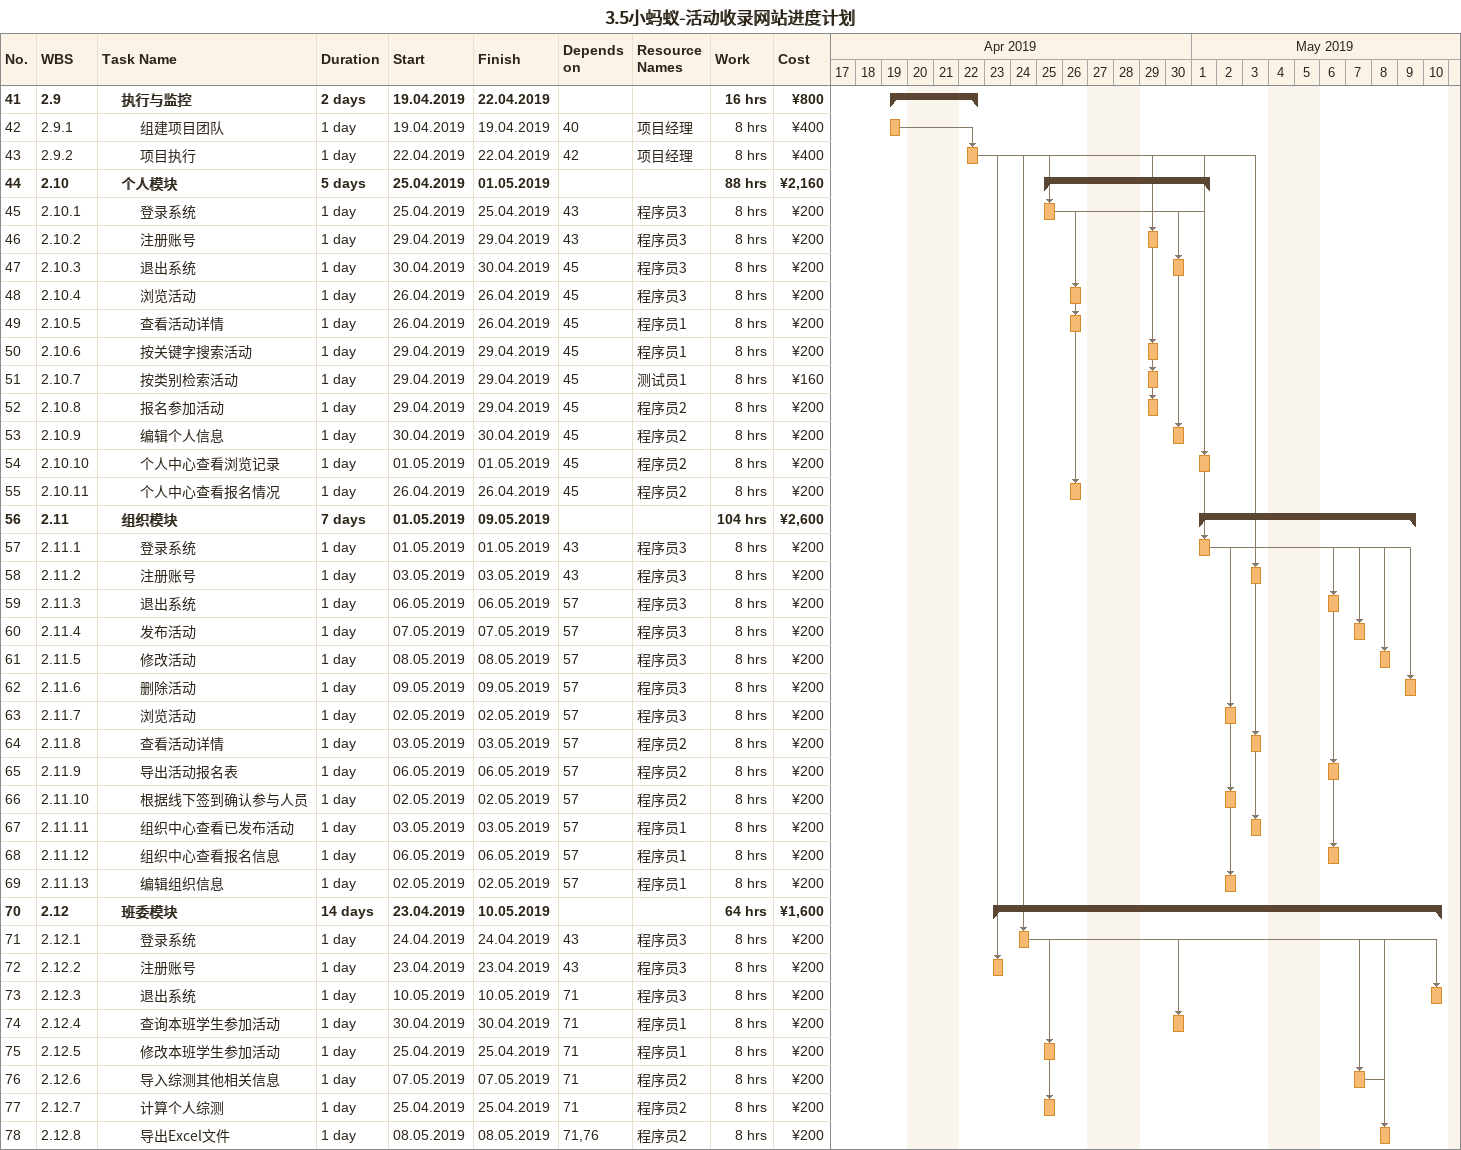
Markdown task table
3.5小蚂蚁-活动收录网站进度计划

| ID | WBS | Task | Duration | Start | Finish | Predecessors | Resources | Work (h) | Cost (¥) |
|---|---|---|---|---|---|---|---|---|---|
| 41 | 2.9 | **执行与监控** | 2d | 2019-04-19 | 2019-04-22 |  |  | 16 | 800 |
| 42 | 2.9.1 | 组建项目团队 | 1d | 2019-04-19 | 2019-04-19 | 40 | 项目经理 | 8 | 400 |
| 43 | 2.9.2 | 项目执行 | 1d | 2019-04-22 | 2019-04-22 | 42 | 项目经理 | 8 | 400 |
| 44 | 2.10 | **个人模块** | 5d | 2019-04-25 | 2019-05-01 |  |  | 88 | 2160 |
| 45 | 2.10.1 | 登录系统 | 1d | 2019-04-25 | 2019-04-25 | 43 | 程序员3 | 8 | 200 |
| 46 | 2.10.2 | 注册账号 | 1d | 2019-04-29 | 2019-04-29 | 43 | 程序员3 | 8 | 200 |
| 47 | 2.10.3 | 退出系统 | 1d | 2019-04-30 | 2019-04-30 | 45 | 程序员3 | 8 | 200 |
| 48 | 2.10.4 | 浏览活动 | 1d | 2019-04-26 | 2019-04-26 | 45 | 程序员3 | 8 | 200 |
| 49 | 2.10.5 | 查看活动详情 | 1d | 2019-04-26 | 2019-04-26 | 45 | 程序员1 | 8 | 200 |
| 50 | 2.10.6 | 按关键字搜索活动 | 1d | 2019-04-29 | 2019-04-29 | 45 | 程序员1 | 8 | 200 |
| 51 | 2.10.7 | 按类别检索活动 | 1d | 2019-04-29 | 2019-04-29 | 45 | 测试员1 | 8 | 160 |
| 52 | 2.10.8 | 报名参加活动 | 1d | 2019-04-29 | 2019-04-29 | 45 | 程序员2 | 8 | 200 |
| 53 | 2.10.9 | 编辑个人信息 | 1d | 2019-04-30 | 2019-04-30 | 45 | 程序员2 | 8 | 200 |
| 54 | 2.10.10 | 个人中心查看浏览记录 | 1d | 2019-05-01 | 2019-05-01 | 45 | 程序员2 | 8 | 200 |
| 55 | 2.10.11 | 个人中心查看报名情况 | 1d | 2019-04-26 | 2019-04-26 | 45 | 程序员2 | 8 | 200 |
| 56 | 2.11 | **组织模块** | 7d | 2019-05-01 | 2019-05-09 |  |  | 104 | 2600 |
| 57 | 2.11.1 | 登录系统 | 1d | 2019-05-01 | 2019-05-01 | 43 | 程序员3 | 8 | 200 |
| 58 | 2.11.2 | 注册账号 | 1d | 2019-05-03 | 2019-05-03 | 43 | 程序员3 | 8 | 200 |
| 59 | 2.11.3 | 退出系统 | 1d | 2019-05-06 | 2019-05-06 | 57 | 程序员3 | 8 | 200 |
| 60 | 2.11.4 | 发布活动 | 1d | 2019-05-07 | 2019-05-07 | 57 | 程序员3 | 8 | 200 |
| 61 | 2.11.5 | 修改活动 | 1d | 2019-05-08 | 2019-05-08 | 57 | 程序员3 | 8 | 200 |
| 62 | 2.11.6 | 删除活动 | 1d | 2019-05-09 | 2019-05-09 | 57 | 程序员3 | 8 | 200 |
| 63 | 2.11.7 | 浏览活动 | 1d | 2019-05-02 | 2019-05-02 | 57 | 程序员3 | 8 | 200 |
| 64 | 2.11.8 | 查看活动详情 | 1d | 2019-05-03 | 2019-05-03 | 57 | 程序员2 | 8 | 200 |
| 65 | 2.11.9 | 导出活动报名表 | 1d | 2019-05-06 | 2019-05-06 | 57 | 程序员2 | 8 | 200 |
| 66 | 2.11.10 | 根据线下签到确认参与人员 | 1d | 2019-05-02 | 2019-05-02 | 57 | 程序员2 | 8 | 200 |
| 67 | 2.11.11 | 组织中心查看已发布活动 | 1d | 2019-05-03 | 2019-05-03 | 57 | 程序员1 | 8 | 200 |
| 68 | 2.11.12 | 组织中心查看报名信息 | 1d | 2019-05-06 | 2019-05-06 | 57 | 程序员1 | 8 | 200 |
| 69 | 2.11.13 | 编辑组织信息 | 1d | 2019-05-02 | 2019-05-02 | 57 | 程序员1 | 8 | 200 |
| 70 | 2.12 | **班委模块** | 14d | 2019-04-23 | 2019-05-10 |  |  | 64 | 1600 |
| 71 | 2.12.1 | 登录系统 | 1d | 2019-04-24 | 2019-04-24 | 43 | 程序员3 | 8 | 200 |
| 72 | 2.12.2 | 注册账号 | 1d | 2019-04-23 | 2019-04-23 | 43 | 程序员3 | 8 | 200 |
| 73 | 2.12.3 | 退出系统 | 1d | 2019-05-10 | 2019-05-10 | 71 | 程序员3 | 8 | 200 |
| 74 | 2.12.4 | 查询本班学生参加活动 | 1d | 2019-04-30 | 2019-04-30 | 71 | 程序员1 | 8 | 200 |
| 75 | 2.12.5 | 修改本班学生参加活动 | 1d | 2019-04-25 | 2019-04-25 | 71 | 程序员1 | 8 | 200 |
| 76 | 2.12.6 | 导入综测其他相关信息 | 1d | 2019-05-07 | 2019-05-07 | 71 | 程序员2 | 8 | 200 |
| 77 | 2.12.7 | 计算个人综测 | 1d | 2019-04-25 | 2019-04-25 | 71 | 程序员2 | 8 | 200 |
| 78 | 2.12.8 | 导出Excel文件 | 1d | 2019-05-08 | 2019-05-08 | 71, 76 | 程序员2 | 8 | 200 |
